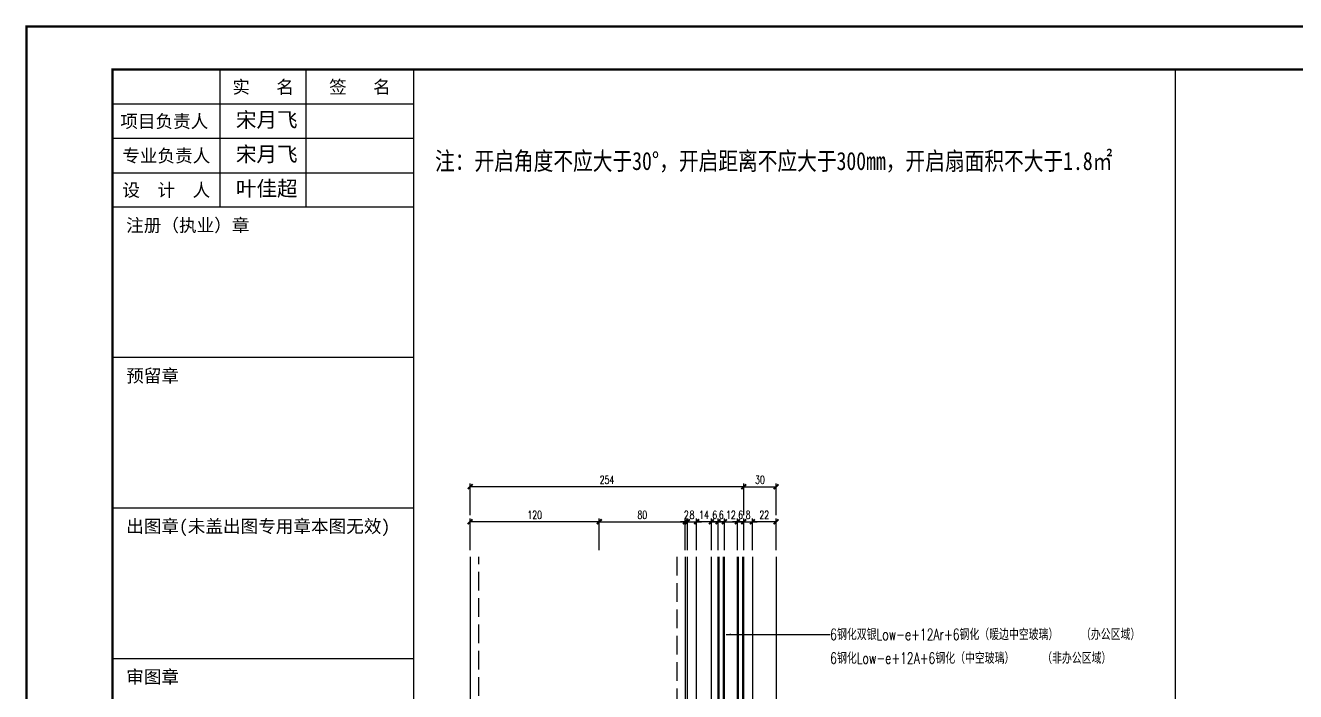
# Model space of a CAD drawing. Extents: x -160106 to 966792, y -663931 to 1550022.
# Drawn here: x -55302 to -54121, y -85764 to -85144 of the extents above; entities that cross this region are included whole.
import ezdxf
from ezdxf.enums import TextEntityAlignment as Align

# ---------------------------------------------------------------- set-up
doc = ezdxf.new("R2010")
doc.units = 0
doc.linetypes.add('ZN-DASH', pattern=[0.35, 0.25, -0.1])
for name, color, linetype in [('!ZN1-填充-8', 8, 'Continuous'), ('!ZN1-文字-7', 7, 'Continuous'), ('!ZN1-标注-173', 173, 'Continuous'), ('!ZN3-玻璃幕墙-4', 4, 'Continuous'), ('!ZN4-辅助材料-1', 1, 'Continuous'), ('!ZN5-钢材投影-40', 40, 'Continuous'), ('!ZN5-铝材投影-112', 112, 'Continuous'), ('!ZN6-虚线-8', 8, 'ZN-DASH'), ('0-cxFrame', 155, 'Continuous'), ('3符号', 173, 'Continuous'), ('DIM', 173, 'Continuous'), ('qianming', 155, 'Continuous')]:
    doc.layers.add(name, color=color, linetype=linetype)
doc.layers.add('0-cxText', color=131, linetype='Continuous', lineweight=25)
doc.styles.add('cx_biaoti', font='')
doc.styles.add('cx_tuming', font='simhei.ttf')
doc.styles.add('cx_tuqian1', font='')
doc.styles.add('DHTEXT-1', font='ROMANS.shx', dxfattribs={"width": 0.7, "bigfont": 'CHINESE.shx'})
doc.styles.add('ZNDimTStyle', font='ROMANS.shx', dxfattribs={"width": 0.7, "bigfont": 'CHINESE.shx'})
doc.styles.add('ZNTextStyle', font='ROMANS.shx', dxfattribs={"width": 0.7, "bigfont": 'CHINESE.shx'})
doc.styles.add('图框宋体', font='', dxfattribs={"width": 0.75})
doc.styles.add('宋体', font='', dxfattribs={"width": 0.8})
doc.styles.add('黑体', font='simhei.ttf', dxfattribs={"height": 12})
doc.styles.get('cx_biaoti').set_extended_font_data('SimSun')
doc.styles.get('cx_tuqian1').set_extended_font_data('SimSun')
doc.styles.get('图框宋体').set_extended_font_data('SimSun')
doc.styles.get('宋体').set_extended_font_data('SimSun')
doc.dimstyles.new('ZN3', dxfattribs={"dimscale": 3, "dimtxt": 2.5, "dimasz": 1.5, "dimexe": 1, "dimexo": 2, "dimgap": 0.9, "dimtad": 1, "dimdec": 0, "dimdsep": 46, "dimtxsty": 'DHTEXT-1', "dimblk": 'ARCHTICK', "dimcen": 2.5, "dimclrd": 173, "dimclre": 173, "dimclrt": 7, "dimazin": 2, "dimtfac": 1, "dimtix": 1, "dimtmove": 2, "dimatfit": 3, "dimfxl": 0, "dimarcsym": 0})
doc.dimstyles.new('ZN机械-3', dxfattribs={"dimscale": 3, "dimtxt": 2.5, "dimasz": 1.5, "dimexe": 1, "dimexo": 2, "dimgap": 0.9, "dimtad": 1, "dimdec": 0, "dimzin": 0, "dimdsep": 46, "dimtxsty": 'ZNDimTStyle', "dimcen": 2.5, "dimdle": 1, "dimclrd": 173, "dimclre": 173, "dimclrt": 7, "dimazin": 2, "dimtfac": 1, "dimtdec": 4, "dimtix": 1, "dimtmove": 2, "dimatfit": 3, "dimfxl": 0, "dimfrac": 2, "dimtolj": 1, "dimtzin": 0, "dimarcsym": 0})

# ---------------------------------------------------------------- blocks, each defined once
blk = doc.blocks.new('*U2367')
at = {"layer": '!ZN1-填充-8'}
h = blk.add_hatch(dxfattribs=at)
h.set_pattern_fill('ANSI37', color=256, scale=0.5, style=0)
h.set_pattern_definition([(45, (6, 0), (-1.12253, 1.12253), []), (135, (6, 0), (-1.12253, -1.12253), [])])
h.paths.add_polyline_path([(0, 5), (0, 19), (1, 18), (14, 18), (14, 17.7), (12, 15.7), (12, 8.3), (14, 6.2), (14, 6), (1, 6)])
h = blk.add_hatch(dxfattribs=at)
h.set_pattern_fill('DOTS', color=8, style=0)
h.set_pattern_definition([(0, (6, 0), (0.79375, 1.5875), [0, -1.5875])])
h.paths.add_polyline_path([(13, 15.3), (13, 8.7), (14.4, 7.2), (17.8, 7.2), (17.8, 16.7), (14.4, 16.7)])
for points in [[(18.8, 18), (14, 18), (14, 17.7), (18.8, 17.7)], [(18.8, 6.2), (14, 6.2), (14, 6), (18.8, 6)]]:
    blk.add_hatch(color=256, dxfattribs=at).paths.add_polyline_path(points)
for p, q in [((0, 23), (311, 23)), ((0, 19), (311, 19)), ((0, 5), (311, 5)), ((0, 1), (311, 1))]:
    blk.add_line(p, q, dxfattribs=at)
at = {"layer": '!ZN3-玻璃幕墙-4'}
for points in [[(311, 24), (1, 24), (0, 23), (0, 19), (1, 18), (311, 18)], [(311, 6), (1, 6), (0, 5), (0, 1), (1, 0), (311, 0)]]:
    blk.add_lwpolyline(points, dxfattribs=at)
at = {"layer": '!ZN4-辅助材料-1'}
for points in [[(0, 5), (0, 19), (1, 18), (14, 18), (14, 17.7), (12, 15.7), (12, 8.3), (12, 8.3), (14, 6.2), (14, 6), (1, 6), (0, 5)], [(12, 15.7), (12, 8.3), (14, 6.2), (19, 6.2), (19, 17.7), (14, 17.7)], [(13, 15.3), (13, 8.7), (14.4, 7.2), (17.8, 7.2), (17.8, 16.7), (14.4, 16.7)], [(18.8, 18), (14, 18), (14, 17.7), (18.8, 17.7)], [(18.8, 6.2), (14, 6.2), (14, 6), (18.8, 6)]]:
    blk.add_lwpolyline(points, close=True, dxfattribs=at)
blk.add_lwpolyline([(18.4, 17.7), (18.4, 17.7), (14, 17.7), (12.1, 15.7), (12.1, 8.3), (14, 6.3), (18.4, 6.3), (18.4, 6.2), (18.4, 6.3)], dxfattribs=at)
at = {"layer": 'Defpoints', "color": 250}
for p in [(0, 24), (0, 18), (0, 6), (0, 0), (12, 6)]:
    blk.add_point(p, dxfattribs=at)
blk = doc.blocks.new('zjcx_lan_xinxi(Dragon)')
for p, q in [((7000, -3200), (0, -3200)), ((7000, -6700), (0, -6700)), ((7000, -10200), (0, -10200)), ((7000, -13700), (0, -13700)), ((7000, -17200), (0, -17200))]:
    blk.add_line(p, q)
at = {"const_width": 25}
blk.add_lwpolyline([(0, -20700), (7000, -20700), (7000, 0), (0, 0)], close=True, dxfattribs=at)
for points in [[(2500, -3200), (2500, 0)], [(4500, -3200), (4500, 0)], [(0, -800), (7000, -800)], [(0, -1600), (7000, -1600)], [(0, -2400), (7000, -2400)]]:
    blk.add_lwpolyline(points)
for points in [[(7000, -3200), (7000, 0)], [(0, -3200), (7000, -3200)], [(0, -20700), (7000, -20700), (7000, -3200)], [(0, -20700), (7000, -20700)]]:
    blk.add_lwpolyline(points, dxfattribs=at)
at = {"style": '图框宋体'}
for s, p in [('实   名', (3500, -400)), ('签   名', (5750, -400)), ('项目负责人', (1204, -1200)), ('专业负责人', (1250, -2000)), ('设  计  人', (1250, -2800))]:
    blk.add_text(s, height=300, dxfattribs=at).set_placement(p, align=Align.MIDDLE)
for s, p in [('注册（执业）章', (318, -3771)), ('预留章', (318, -7271)), ('出图章(未盖出图专用章本图无效)', (318, -10771)), ('审图章', (318, -14271)), ('竣工章', (318, -17771))]:
    blk.add_text(s, height=300, dxfattribs=at).set_placement(p)
blk = doc.blocks.new('T-信息(Dragon)')
at = {"layer": '0-cxFrame'}
blk.add_blockref('zjcx_lan_xinxi(Dragon)', (0, 0), dxfattribs=at)
at = {"layer": 'qianming', "color": 3, "style": 'cx_biaoti'}
for s, p in [('宋月飞', (3585, -1168)), ('宋月飞', (3585, -1968)), ('叶佳超', (3585, -2768))]:
    blk.add_text(s, height=350, dxfattribs=at).set_placement(p, align=Align.MIDDLE_CENTER)
blk = doc.blocks.new('TK22.A2 L(Dragon)')
at = {"layer": '0-cxFrame', "color": 7, "const_width": 0.5}
blk.add_lwpolyline([(0, 0), (-594, 0), (-594, 420), (0, 420)], close=True, dxfattribs=at)
at = {"layer": '0-cxFrame', "const_width": 0.5}
blk.add_lwpolyline([(-80, 10), (-574, 10), (-574, 410), (-80, 410)], close=True, dxfattribs=at)
at = {"layer": '0-cxFrame', "xscale": 0.01, "yscale": 0.01, "zscale": 0.01}
blk.add_blockref('T-信息(Dragon)', (-574, 410), dxfattribs=at)
at = {"style": '黑体', "flags": 4}
blk.add_attdef('图幅', text='', height=3.3, dxfattribs=at).set_placement((-40, 3), align=Align.RIGHT)
at = {"layer": '0-cxText', "flags": 4}
for tag, height, style, p in [('建设单位', 3.5, 'cx_tuming', (-45, 240)), ('项目名称', 3.5, 'cx_tuming', (-45, 210)), ('子项名称', 3.5, 'cx_tuming', (-45, 180)), ('工程编号', 3.3, 'cx_tuqian1', (-35, 165)), ('图名1', 3.5, 'cx_tuming', (-45, 87)), ('图名2', 3.5, 'cx_tuming', (-45, 79)), ('图名3', 3.5, 'cx_tuming', (-45, 71)), ('出图日期', 3.3, 'cx_tuqian1', (-39, 60)), ('专业', 3.3, 'cx_tuqian1', (-55, 52)), ('图号', 3.3, 'cx_tuqian1', (-55, 44)), ('版次', 3.3, 'cx_tuqian1', (-20, 44))]:
    blk.add_attdef(tag, text='', height=height, dxfattribs=dict(at, style=style)).set_placement(p, align=Align.MIDDLE)
at = {"layer": 'Defpoints', "color": 6, "flags": 4}
for tag, height, style, p in [('tufu', 3.3, '黑体', (-12, 12)), ('dwfname', 4, 'cx_tuqian1', (-80, 3))]:
    blk.add_attdef(tag, text='', height=height, dxfattribs=dict(at, style=style)).set_placement(p, align=Align.RIGHT)
blk = doc.blocks.new('_ArchTick')
at = {"color": 0, "linetype": 'ByBlock', "const_width": 0.4}
blk.add_lwpolyline([(-0.5, -0.5), (0.5, 0.5)], dxfattribs=at)
blk = doc.blocks.new('*D1517')
at = {"layer": 'Defpoints', "color": 0, "ltscale": 30, "transparency": 16777216}
for p in [(-54639.7, -85605.8), (-54639.7, -85638.4), (-54633.7, -85638.4)]:
    blk.add_point(p, dxfattribs=at)
at = {"layer": 'DIM', "color": 173, "linetype": 'ByBlock', "lineweight": -2, "ltscale": 30, "transparency": 16777216}
for p, q in [((-54639.7, -85632.4), (-54639.7, -85602.8)), ((-54633.7, -85632.4), (-54633.7, -85602.8)), ((-54639.7, -85605.8), (-54644.2, -85605.8)), ((-54633.7, -85605.8), (-54639.7, -85605.8)), ((-54633.7, -85605.8), (-54629.2, -85605.8))]:
    blk.add_line(p, q, dxfattribs=at)
at = {"layer": 'DIM', "color": 173, "lineweight": -2, "ltscale": 30, "transparency": 16777216, "xscale": 4.5, "yscale": 4.5, "zscale": 4.5}
blk.add_blockref('_ArchTick', (-54639.7, -85605.8), dxfattribs=at)
at = {"layer": 'DIM', "color": 173, "lineweight": -2, "ltscale": 30, "transparency": 16777216, "xscale": 4.5, "yscale": 4.5, "zscale": 4.5, "rotation": 180}
blk.add_blockref('_ArchTick', (-54633.7, -85605.8), dxfattribs=at)
at = {"layer": 'DIM', "color": 7, "ltscale": 30, "transparency": 16777216, "insert": (-54636.7, -85599.4), "char_height": 7.5, "attachment_point": 5, "style": 'DHTEXT-1'}
blk.add_mtext('6', dxfattribs=at)
blk = doc.blocks.new('*D1518')
at = {"layer": 'Defpoints', "color": 0, "ltscale": 30, "transparency": 16777216}
for p in [(-54639.7, -85605.8), (-54651.7, -85638.4), (-54639.7, -85638.4)]:
    blk.add_point(p, dxfattribs=at)
at = {"layer": 'DIM', "color": 173, "linetype": 'ByBlock', "lineweight": -2, "ltscale": 30, "transparency": 16777216}
for p, q in [((-54651.7, -85632.4), (-54651.7, -85602.8)), ((-54639.7, -85632.4), (-54639.7, -85602.8)), ((-54651.7, -85605.8), (-54656.2, -85605.8)), ((-54651.7, -85605.8), (-54639.7, -85605.8)), ((-54639.7, -85605.8), (-54635.2, -85605.8))]:
    blk.add_line(p, q, dxfattribs=at)
at = {"layer": 'DIM', "color": 173, "lineweight": -2, "ltscale": 30, "transparency": 16777216, "xscale": 4.5, "yscale": 4.5, "zscale": 4.5}
blk.add_blockref('_ArchTick', (-54651.7, -85605.8), dxfattribs=at)
at = {"layer": 'DIM', "color": 173, "lineweight": -2, "ltscale": 30, "transparency": 16777216, "xscale": 4.5, "yscale": 4.5, "zscale": 4.5, "rotation": 180}
blk.add_blockref('_ArchTick', (-54639.7, -85605.8), dxfattribs=at)
at = {"layer": 'DIM', "color": 7, "ltscale": 30, "transparency": 16777216, "insert": (-54645.7, -85599.4), "char_height": 7.5, "attachment_point": 5, "style": 'DHTEXT-1'}
blk.add_mtext('12', dxfattribs=at)
blk = doc.blocks.new('*D1519')
at = {"layer": 'Defpoints', "color": 0, "ltscale": 30, "transparency": 16777216}
for p in [(-54657.7, -85605.8), (-54657.7, -85638.4), (-54651.7, -85638.4)]:
    blk.add_point(p, dxfattribs=at)
at = {"layer": 'DIM', "color": 173, "linetype": 'ByBlock', "lineweight": -2, "ltscale": 30, "transparency": 16777216}
for p, q in [((-54657.7, -85632.4), (-54657.7, -85602.8)), ((-54651.7, -85632.4), (-54651.7, -85602.8)), ((-54657.7, -85605.8), (-54662.2, -85605.8)), ((-54651.7, -85605.8), (-54657.7, -85605.8)), ((-54651.7, -85605.8), (-54647.2, -85605.8))]:
    blk.add_line(p, q, dxfattribs=at)
at = {"layer": 'DIM', "color": 173, "lineweight": -2, "ltscale": 30, "transparency": 16777216, "xscale": 4.5, "yscale": 4.5, "zscale": 4.5}
blk.add_blockref('_ArchTick', (-54657.7, -85605.8), dxfattribs=at)
at = {"layer": 'DIM', "color": 173, "lineweight": -2, "ltscale": 30, "transparency": 16777216, "xscale": 4.5, "yscale": 4.5, "zscale": 4.5, "rotation": 180}
blk.add_blockref('_ArchTick', (-54651.7, -85605.8), dxfattribs=at)
at = {"layer": 'DIM', "color": 7, "ltscale": 30, "transparency": 16777216, "insert": (-54654.7, -85599.4), "char_height": 7.5, "attachment_point": 5, "style": 'DHTEXT-1'}
blk.add_mtext('6', dxfattribs=at)
blk = doc.blocks.new('*D1520')
at = {"layer": 'Defpoints', "color": 0, "ltscale": 30, "transparency": 16777216}
for p in [(-54657.7, -85605.8), (-54663.7, -85638.4), (-54657.7, -85638.4)]:
    blk.add_point(p, dxfattribs=at)
at = {"layer": 'DIM', "color": 173, "linetype": 'ByBlock', "lineweight": -2, "ltscale": 30, "transparency": 16777216}
for p, q in [((-54663.7, -85632.4), (-54663.7, -85602.8)), ((-54657.7, -85632.4), (-54657.7, -85602.8)), ((-54663.7, -85605.8), (-54668.2, -85605.8)), ((-54663.7, -85605.8), (-54657.7, -85605.8)), ((-54657.7, -85605.8), (-54653.2, -85605.8))]:
    blk.add_line(p, q, dxfattribs=at)
at = {"layer": 'DIM', "color": 173, "lineweight": -2, "ltscale": 30, "transparency": 16777216, "xscale": 4.5, "yscale": 4.5, "zscale": 4.5}
blk.add_blockref('_ArchTick', (-54663.7, -85605.8), dxfattribs=at)
at = {"layer": 'DIM', "color": 173, "lineweight": -2, "ltscale": 30, "transparency": 16777216, "xscale": 4.5, "yscale": 4.5, "zscale": 4.5, "rotation": 180}
blk.add_blockref('_ArchTick', (-54657.7, -85605.8), dxfattribs=at)
at = {"layer": 'DIM', "color": 7, "ltscale": 30, "transparency": 16777216, "insert": (-54660.7, -85599.4), "char_height": 7.5, "attachment_point": 5, "style": 'DHTEXT-1'}
blk.add_mtext('6', dxfattribs=at)
blk = doc.blocks.new('*D1521')
at = {"layer": 'Defpoints', "color": 0, "ltscale": 30, "transparency": 16777216}
for p in [(-54677.6, -85605.8), (-54677.6, -85638.4), (-54663.7, -85638.4)]:
    blk.add_point(p, dxfattribs=at)
at = {"layer": 'DIM', "color": 173, "linetype": 'ByBlock', "lineweight": -2, "ltscale": 30, "transparency": 16777216}
for p, q in [((-54677.6, -85632.4), (-54677.6, -85602.8)), ((-54663.7, -85632.4), (-54663.7, -85602.8)), ((-54663.7, -85605.8), (-54677.6, -85605.8))]:
    blk.add_line(p, q, dxfattribs=at)
at = {"layer": 'DIM', "color": 173, "lineweight": -2, "ltscale": 30, "transparency": 16777216, "xscale": 4.5, "yscale": 4.5, "zscale": 4.5, "rotation": 180}
blk.add_blockref('_ArchTick', (-54677.6, -85605.8), dxfattribs=at)
at = {"layer": 'DIM', "color": 173, "lineweight": -2, "ltscale": 30, "transparency": 16777216, "xscale": 4.5, "yscale": 4.5, "zscale": 4.5}
blk.add_blockref('_ArchTick', (-54663.7, -85605.8), dxfattribs=at)
at = {"layer": 'DIM', "color": 7, "ltscale": 30, "transparency": 16777216, "insert": (-54670.7, -85599.4), "char_height": 7.5, "attachment_point": 5, "style": 'DHTEXT-1'}
blk.add_mtext('14', dxfattribs=at)
blk = doc.blocks.new('*D1522')
at = {"layer": 'Defpoints', "color": 0, "ltscale": 30, "transparency": 16777216}
for p in [(-54677.6, -85605.8), (-54686.1, -85638.4), (-54677.6, -85638.4)]:
    blk.add_point(p, dxfattribs=at)
at = {"layer": 'DIM', "color": 173, "linetype": 'ByBlock', "lineweight": -2, "ltscale": 30, "transparency": 16777216}
for p, q in [((-54686.1, -85632.4), (-54686.1, -85602.8)), ((-54677.6, -85632.4), (-54677.6, -85602.8)), ((-54686.1, -85605.8), (-54690.6, -85605.8)), ((-54686.1, -85605.8), (-54677.6, -85605.8)), ((-54677.6, -85605.8), (-54673.1, -85605.8))]:
    blk.add_line(p, q, dxfattribs=at)
at = {"layer": 'DIM', "color": 173, "lineweight": -2, "ltscale": 30, "transparency": 16777216, "xscale": 4.5, "yscale": 4.5, "zscale": 4.5}
blk.add_blockref('_ArchTick', (-54686.1, -85605.8), dxfattribs=at)
at = {"layer": 'DIM', "color": 173, "lineweight": -2, "ltscale": 30, "transparency": 16777216, "xscale": 4.5, "yscale": 4.5, "zscale": 4.5, "rotation": 180}
blk.add_blockref('_ArchTick', (-54677.6, -85605.8), dxfattribs=at)
at = {"layer": 'DIM', "color": 7, "ltscale": 30, "transparency": 16777216, "insert": (-54681.9, -85599.4), "char_height": 7.5, "attachment_point": 5, "style": 'DHTEXT-1'}
blk.add_mtext('8', dxfattribs=at)
blk = doc.blocks.new('*D1523')
at = {"layer": 'Defpoints', "color": 0, "ltscale": 30, "transparency": 16777216}
for p in [(-54688.1, -85605.8), (-54688.1, -85638.4), (-54686.1, -85638.4)]:
    blk.add_point(p, dxfattribs=at)
at = {"layer": 'DIM', "color": 173, "linetype": 'ByBlock', "lineweight": -2, "ltscale": 30, "transparency": 16777216}
for p, q in [((-54688.1, -85632.4), (-54688.1, -85602.8)), ((-54686.1, -85632.4), (-54686.1, -85602.8)), ((-54688.1, -85605.8), (-54692.6, -85605.8)), ((-54686.1, -85605.8), (-54688.1, -85605.8)), ((-54686.1, -85605.8), (-54681.6, -85605.8))]:
    blk.add_line(p, q, dxfattribs=at)
at = {"layer": 'DIM', "color": 173, "lineweight": -2, "ltscale": 30, "transparency": 16777216, "xscale": 4.5, "yscale": 4.5, "zscale": 4.5}
blk.add_blockref('_ArchTick', (-54688.1, -85605.8), dxfattribs=at)
at = {"layer": 'DIM', "color": 173, "lineweight": -2, "ltscale": 30, "transparency": 16777216, "xscale": 4.5, "yscale": 4.5, "zscale": 4.5, "rotation": 180}
blk.add_blockref('_ArchTick', (-54686.1, -85605.8), dxfattribs=at)
at = {"layer": 'DIM', "color": 7, "ltscale": 30, "transparency": 16777216, "insert": (-54687.1, -85599.4), "char_height": 7.5, "attachment_point": 5, "style": 'DHTEXT-1'}
blk.add_mtext('2', dxfattribs=at)
blk = doc.blocks.new('*D1524')
at = {"layer": 'Defpoints', "color": 0, "ltscale": 30, "transparency": 16777216}
for p in [(-54688.1, -85605.8), (-54768.1, -85638.4), (-54688.1, -85638.4)]:
    blk.add_point(p, dxfattribs=at)
at = {"layer": 'DIM', "color": 173, "linetype": 'ByBlock', "lineweight": -2, "ltscale": 30, "transparency": 16777216}
for p, q in [((-54768.1, -85632.4), (-54768.1, -85602.8)), ((-54688.1, -85632.4), (-54688.1, -85602.8)), ((-54768.1, -85605.8), (-54688.1, -85605.8))]:
    blk.add_line(p, q, dxfattribs=at)
at = {"layer": 'DIM', "color": 173, "lineweight": -2, "ltscale": 30, "transparency": 16777216, "xscale": 4.5, "yscale": 4.5, "zscale": 4.5, "rotation": 180}
blk.add_blockref('_ArchTick', (-54768.1, -85605.8), dxfattribs=at)
at = {"layer": 'DIM', "color": 173, "lineweight": -2, "ltscale": 30, "transparency": 16777216, "xscale": 4.5, "yscale": 4.5, "zscale": 4.5}
blk.add_blockref('_ArchTick', (-54688.1, -85605.8), dxfattribs=at)
at = {"layer": 'DIM', "color": 7, "ltscale": 30, "transparency": 16777216, "insert": (-54728.1, -85599.4), "char_height": 7.5, "attachment_point": 5, "style": 'DHTEXT-1'}
blk.add_mtext('80', dxfattribs=at)
blk = doc.blocks.new('*D1525')
at = {"layer": 'Defpoints', "color": 0, "ltscale": 30, "transparency": 16777216}
for p in [(-54888.1, -85605.8), (-54888.1, -85638.4), (-54768.1, -85638.4)]:
    blk.add_point(p, dxfattribs=at)
at = {"layer": 'DIM', "color": 173, "linetype": 'ByBlock', "lineweight": -2, "ltscale": 30, "transparency": 16777216}
for p, q in [((-54888.1, -85632.4), (-54888.1, -85602.8)), ((-54768.1, -85632.4), (-54768.1, -85602.8)), ((-54768.1, -85605.8), (-54888.1, -85605.8))]:
    blk.add_line(p, q, dxfattribs=at)
at = {"layer": 'DIM', "color": 173, "lineweight": -2, "ltscale": 30, "transparency": 16777216, "xscale": 4.5, "yscale": 4.5, "zscale": 4.5, "rotation": 180}
blk.add_blockref('_ArchTick', (-54888.1, -85605.8), dxfattribs=at)
at = {"layer": 'DIM', "color": 173, "lineweight": -2, "ltscale": 30, "transparency": 16777216, "xscale": 4.5, "yscale": 4.5, "zscale": 4.5}
blk.add_blockref('_ArchTick', (-54768.1, -85605.8), dxfattribs=at)
at = {"layer": 'DIM', "color": 7, "ltscale": 30, "transparency": 16777216, "insert": (-54828.1, -85599.4), "char_height": 7.5, "attachment_point": 5, "style": 'DHTEXT-1'}
blk.add_mtext('120', dxfattribs=at)
blk = doc.blocks.new('*D1526')
at = {"layer": 'Defpoints', "color": 0, "ltscale": 30, "transparency": 16777216}
for p in [(-54625.7, -85605.8), (-54633.7, -85638.4), (-54625.7, -85638.4)]:
    blk.add_point(p, dxfattribs=at)
at = {"layer": 'DIM', "color": 173, "linetype": 'ByBlock', "lineweight": -2, "ltscale": 30, "transparency": 16777216}
for p, q in [((-54633.7, -85632.4), (-54633.7, -85602.8)), ((-54625.7, -85632.4), (-54625.7, -85602.8)), ((-54633.7, -85605.8), (-54638.2, -85605.8)), ((-54633.7, -85605.8), (-54625.7, -85605.8)), ((-54625.7, -85605.8), (-54621.2, -85605.8))]:
    blk.add_line(p, q, dxfattribs=at)
at = {"layer": 'DIM', "color": 173, "lineweight": -2, "ltscale": 30, "transparency": 16777216, "xscale": 4.5, "yscale": 4.5, "zscale": 4.5}
blk.add_blockref('_ArchTick', (-54633.7, -85605.8), dxfattribs=at)
at = {"layer": 'DIM', "color": 173, "lineweight": -2, "ltscale": 30, "transparency": 16777216, "xscale": 4.5, "yscale": 4.5, "zscale": 4.5, "rotation": 180}
blk.add_blockref('_ArchTick', (-54625.7, -85605.8), dxfattribs=at)
at = {"layer": 'DIM', "color": 7, "ltscale": 30, "transparency": 16777216, "insert": (-54629.7, -85599.4), "char_height": 7.5, "attachment_point": 5, "style": 'DHTEXT-1'}
blk.add_mtext('8', dxfattribs=at)
blk = doc.blocks.new('*D1527')
at = {"layer": 'Defpoints', "color": 0, "ltscale": 30, "transparency": 16777216}
for p in [(-54625.7, -85605.8), (-54625.7, -85638.4), (-54603.7, -85638.4)]:
    blk.add_point(p, dxfattribs=at)
at = {"layer": 'DIM', "color": 173, "linetype": 'ByBlock', "lineweight": -2, "ltscale": 30, "transparency": 16777216}
for p, q in [((-54625.7, -85632.4), (-54625.7, -85602.8)), ((-54603.7, -85632.4), (-54603.7, -85602.8)), ((-54603.7, -85605.8), (-54625.7, -85605.8))]:
    blk.add_line(p, q, dxfattribs=at)
at = {"layer": 'DIM', "color": 173, "lineweight": -2, "ltscale": 30, "transparency": 16777216, "xscale": 4.5, "yscale": 4.5, "zscale": 4.5, "rotation": 180}
blk.add_blockref('_ArchTick', (-54625.7, -85605.8), dxfattribs=at)
at = {"layer": 'DIM', "color": 173, "lineweight": -2, "ltscale": 30, "transparency": 16777216, "xscale": 4.5, "yscale": 4.5, "zscale": 4.5}
blk.add_blockref('_ArchTick', (-54603.7, -85605.8), dxfattribs=at)
at = {"layer": 'DIM', "color": 7, "ltscale": 30, "transparency": 16777216, "insert": (-54614.7, -85599.4), "char_height": 7.5, "attachment_point": 5, "style": 'DHTEXT-1'}
blk.add_mtext('22', dxfattribs=at)
blk = doc.blocks.new('*D1528')
at = {"layer": 'Defpoints', "color": 0, "ltscale": 30, "transparency": 16777216}
for p in [(-54888.1, -85573.2), (-54888.1, -85605.8), (-54633.7, -85605.8)]:
    blk.add_point(p, dxfattribs=at)
at = {"layer": 'DIM', "color": 173, "linetype": 'ByBlock', "lineweight": -2, "ltscale": 30, "transparency": 16777216}
for p, q in [((-54888.1, -85599.8), (-54888.1, -85570.2)), ((-54633.7, -85573.2), (-54888.1, -85573.2)), ((-54633.7, -85599.8), (-54633.7, -85570.2))]:
    blk.add_line(p, q, dxfattribs=at)
at = {"layer": 'DIM', "color": 173, "lineweight": -2, "ltscale": 30, "transparency": 16777216, "xscale": 4.5, "yscale": 4.5, "zscale": 4.5, "rotation": 180}
blk.add_blockref('_ArchTick', (-54888.1, -85573.2), dxfattribs=at)
at = {"layer": 'DIM', "color": 173, "lineweight": -2, "ltscale": 30, "transparency": 16777216, "xscale": 4.5, "yscale": 4.5, "zscale": 4.5}
blk.add_blockref('_ArchTick', (-54633.7, -85573.2), dxfattribs=at)
at = {"layer": 'DIM', "color": 7, "ltscale": 30, "transparency": 16777216, "insert": (-54760.9, -85566.8), "char_height": 7.5, "attachment_point": 5, "style": 'DHTEXT-1'}
blk.add_mtext('254', dxfattribs=at)
blk = doc.blocks.new('*D1529')
at = {"layer": 'Defpoints', "color": 0, "ltscale": 30, "transparency": 16777216}
for p in [(-54603.7, -85573.2), (-54633.7, -85605.8), (-54603.7, -85605.8)]:
    blk.add_point(p, dxfattribs=at)
at = {"layer": 'DIM', "color": 173, "linetype": 'ByBlock', "lineweight": -2, "ltscale": 30, "transparency": 16777216}
for p, q in [((-54633.7, -85599.8), (-54633.7, -85570.2)), ((-54633.7, -85573.2), (-54603.7, -85573.2)), ((-54603.7, -85599.8), (-54603.7, -85570.2))]:
    blk.add_line(p, q, dxfattribs=at)
at = {"layer": 'DIM', "color": 173, "lineweight": -2, "ltscale": 30, "transparency": 16777216, "xscale": 4.5, "yscale": 4.5, "zscale": 4.5, "rotation": 180}
blk.add_blockref('_ArchTick', (-54633.7, -85573.2), dxfattribs=at)
at = {"layer": 'DIM', "color": 173, "lineweight": -2, "ltscale": 30, "transparency": 16777216, "xscale": 4.5, "yscale": 4.5, "zscale": 4.5}
blk.add_blockref('_ArchTick', (-54603.7, -85573.2), dxfattribs=at)
at = {"layer": 'DIM', "color": 7, "ltscale": 30, "transparency": 16777216, "insert": (-54618.7, -85566.8), "char_height": 7.5, "attachment_point": 5, "style": 'DHTEXT-1'}
blk.add_mtext('30', dxfattribs=at)

msp = doc.modelspace()

# ---------------------------------------------------------------- linework, layer by layer
at = {"layer": '!ZN5-钢材投影-40', "ltscale": 0.3}
for p, q in [((-54888.14, -85638.4), (-54888.14, -86404.86)), ((-54688.14, -85638.4), (-54688.14, -86404.86))]:
    msp.add_line(p, q, dxfattribs=at)
at = {"layer": '!ZN5-铝材投影-112'}
for p, q in [((-54686.14, -85917.36), (-54686.14, -85638.4)), ((-54677.64, -85917.36), (-54677.64, -85638.4)), ((-54663.74, -85917.36), (-54663.74, -85638.4)), ((-54625.74, -85638.4), (-54625.74, -86404.86)), ((-54603.74, -85638.4), (-54603.74, -86404.86))]:
    msp.add_line(p, q, dxfattribs=at)
at = {"layer": '!ZN6-虚线-8', "color": 8, "linetype": 'ZN-DASH', "ltscale": 70}
for p, q in [((-54880.14, -86404.86), (-54880.14, -85638.4)), ((-54696.14, -85638.4), (-54696.14, -86404.86))]:
    msp.add_line(p, q, dxfattribs=at)
at = {"layer": '3符号', "color": 7}
msp.add_line((-54232.71, -85185.19), (-54232.71, -86785.19), dxfattribs=at)

# ---------------------------------------------------------------- block references
at = {"layer": '!ZN3-玻璃幕墙-4', "rotation": 90}
msp.add_blockref('*U2367', (-54633.74, -85949.36), dxfattribs=at)
at = {"layer": '0-cxFrame', "xscale": 4, "yscale": 4, "zscale": 4}
msp.add_blockref('TK22.A2 L(Dragon)', (-52924.71, -86825.19), dxfattribs=at)

# ---------------------------------------------------------------- texts
at = {"layer": '!ZN1-文字-7', "color": 1, "ltscale": 20}
for s, height, style, width, p in [('注：开启角度不应大于30°，开启距离不应大于300mm，开启扇面积不大于1.8㎡', 16.8, '宋体', 0.8, (-54920.82, -85270.28)), ('（办公区域）', 10.5, 'ZNTextStyle', 0.7, (-54320.2, -85710.61)), ('（非办公区域）', 10.5, 'ZNTextStyle', 0.7, (-54356.28, -85732.65))]:
    msp.add_text(s, height=height, dxfattribs=dict(at, style=style, width=width)).set_placement(p, align=Align.MIDDLE_LEFT)
at = {"layer": '!ZN1-文字-7', "ltscale": 20, "style": 'ZNTextStyle', "width": 0.7}
for s, p in [('6钢化双银Low-e+12Ar+6钢化（暖边中空玻璃）', (-54553.36, -85710.61)), ('6钢化Low-e+12A+6钢化（中空玻璃）', (-54553.36, -85732.65))]:
    msp.add_text(s, height=10.5, dxfattribs=at).set_placement(p, align=Align.MIDDLE_LEFT)

# ---------------------------------------------------------------- dimensions: what is measured, and where the dimension line sits
at = {"layer": 'DIM', "ltscale": 30}
for base, p1, p2, picture, middle in [((-54888.14, -85573.2), (-54633.74, -85605.8), (-54888.14, -85605.8), '*D1528', (-54760.94, -85566.75)), ((-54603.74, -85573.2), (-54633.74, -85605.8), (-54603.74, -85605.8), '*D1529', (-54618.74, -85566.75)), ((-54888.14, -85605.8), (-54768.14, -85638.4), (-54888.14, -85638.4), '*D1525', (-54828.14, -85599.35)), ((-54688.14, -85605.8), (-54768.14, -85638.4), (-54688.14, -85638.4), '*D1524', (-54728.14, -85599.35)), ((-54688.14, -85605.8), (-54686.14, -85638.4), (-54688.14, -85638.4), '*D1523', (-54687.14, -85599.35)), ((-54677.63831, -85605.8029), (-54686.13828, -85638.40451), (-54677.63831, -85638.40451), '*D1522', (-54681.88829, -85599.3529)), ((-54677.64, -85605.8), (-54663.74, -85638.4), (-54677.64, -85638.4), '*D1521', (-54670.69, -85599.35)), ((-54657.74, -85605.8), (-54663.74, -85638.4), (-54657.74, -85638.4), '*D1520', (-54660.74, -85599.35)), ((-54657.74, -85605.8), (-54651.74, -85638.4), (-54657.74, -85638.4), '*D1519', (-54654.74, -85599.35)), ((-54639.74, -85605.8), (-54651.74, -85638.4), (-54639.74, -85638.4), '*D1518', (-54645.74, -85599.35)), ((-54639.74, -85605.8), (-54633.74, -85638.4), (-54639.74, -85638.4), '*D1517', (-54636.74, -85599.35)), ((-54625.74, -85605.8), (-54633.74, -85638.4), (-54625.74, -85638.4), '*D1526', (-54629.74, -85599.35)), ((-54625.74, -85605.8), (-54603.74, -85638.4), (-54625.74, -85638.4), '*D1527', (-54614.74, -85599.35))]:
    dim = msp.add_linear_dim(base=base, p1=p1, p2=p2, dimstyle='ZN3', dxfattribs=at)
    dim.commit()
    dim.dimension.update_dxf_attribs({"geometry": picture, "text_midpoint": middle})

# ---------------------------------------------------------------- leaders
at = {"layer": '!ZN1-标注-173'}
msp.add_leader([(-54650.24, -85710.61), (-54593.68, -85710.61), (-54553.36, -85710.61)], dimstyle='ZN机械-3', dxfattribs=at)

doc.saveas('drawing.dxf')
